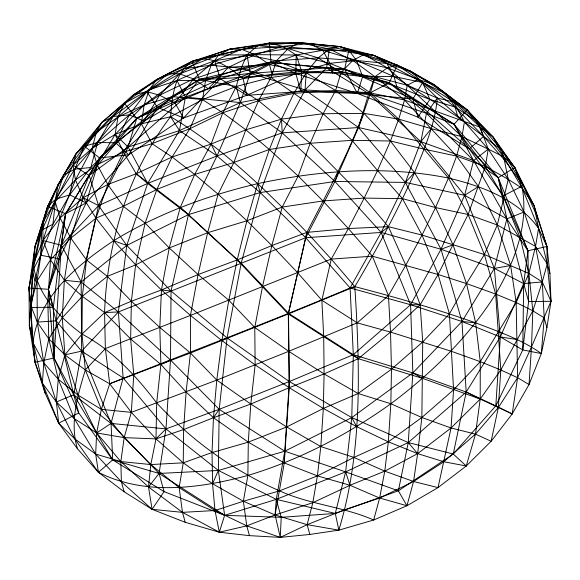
<?xml version="1.0" encoding="UTF-8"?>
<svg xmlns="http://www.w3.org/2000/svg" width="580" height="580" viewBox="0 0 580 580"><rect width="100%" height="100%" fill="white"/><g stroke="black" fill="none" stroke-linecap="round" stroke-linejoin="round"><path stroke-width="0.87" d="M536.826 215.63L534.086 205.69L523.276 185.564L501.765 150.082L493.029 136.96L480.131 127.172L453.77 102L433.978 84.615L418.426 79.424L387.28 67.853L352.807 60.422L318.137 57.898L276.406 60.82L241.12 68.237L205.516 80.576L172.623 96.621L141.397 123.859L123.475 152.127L107.807 184.505L96.004 218.167L86.485 259.942L82.331 296.322L82.012 334.102L85.325 369.946L101.362 409.357L124.156 437.639L150.815 464.565L179.155 487.62L214.999 510.516L246.754 525.857L280.292 537.385L307.117 524.661L344.926 509.682L379.625 498.024L413.554 481.494L443.83 461.745L475.498 434.123L498.329 407.559L517.585 377.696L531.497 346.956L551 301.281L547.23 263.791L546.933 246.486L536.826 215.63L523.276 185.564L514.786 167.518L501.765 150.082L467.125 109.83L433.978 84.615L397.119 65.105L339.735 46.567L299.519 42.615L257.752 45.537L229.985 49.09L202.536 58.696L167.939 73.674L133.53 94.765L96.331 132.175L76.016 153.845L73.051 165.162L75.458 179.916L83.172 197.729L96.004 218.167L113.629 240.729L135.633 264.857L161.45 289.964L190.465 315.418L221.951 340.605L255.142 364.9L289.21 387.708L323.321 408.458L356.642 426.648L388.339 441.829L417.643 453.625L443.83 461.745L466.248 465.994L475.498 434.123L480.211 399.054L480.262 361.659L475.651 322.85L466.494 283.591L453.016 244.84L435.544 207.56L414.519 172.659L390.441 141.005L363.928 113.368L335.61 90.444L306.196 72.783L276.406 60.82L246.978 54.861L218.631 55.042L192.067 61.371L156.578 79.634L133.53 94.765L101.826 122.416L76.016 153.845L58.094 184.672L47.589 206.458L34.974 246.507L29 288.057L29.341 325.387L35.039 362.29L45.139 393.138L58.689 423.212L77.466 448.76L98.419 472.33L124.113 491.767L152.069 509.32L185.216 522.297L219.32 532.215L249.451 535.652L280.292 537.385L309.814 534.455L338.836 530.149L373.687 520.006L406.957 505.738L438.009 487.613L466.248 465.994L491.137 441.278L512.198 413.946L529.033 384.518L541.307 353.561L546.911 327.664L551 301.281L549.927 273.586L546.933 246.486L534.086 205.69L514.786 167.518L493.029 136.96L467.125 109.83L433.978 84.615L411.111 71.449L397.119 65.105L373.781 55.368L339.735 46.567L299.519 42.615L269.403 43.094L229.985 49.09L192.067 61.371L156.578 79.634L124.41 103.428L101.826 122.416L63.604 175.022L47.589 206.458L34.974 246.507L32.357 271.317L30.965 307.487L29.341 325.387L42.398 383.199L45.139 393.138M457.852 117L455.119 107.068L429.896 99.456L422.646 82.563L394.016 76.531L362.645 76.56L332.514 73.116L301.673 71.391L272.15 74.32L243.129 78.619L208.278 88.769L193.589 78.953L179.626 73.834L167.939 73.674L146.834 91.662L113.187 116.45L101.826 122.416L96.331 132.175L92.177 148.321L97.157 164.669L107.807 184.505L123.315 206.299L145.152 223.082L169.237 247.95L198.092 274.558L228.81 300.223L254.772 327.512L288.724 351.32L324.089 373.919L358.114 393.53L390.84 403.731L421.856 417.498L451.051 427.982L475.498 434.123L491.137 441.278L498.329 407.559L500.794 369.975L495.661 294.06L484.394 254.518L468.111 214.506L448.441 178.053L398.692 119.118L370.243 92.894L341.047 72.543L318.137 57.898L288.151 48.582L257.752 45.537L246.978 54.861L250.234 73.348L305.065 89.936L368.728 93.605L389.26 82.831L426.459 113.325L473.606 160.609L498.213 177.661L506.855 218.841L523.667 283.591L500.337 336.937L466.197 392.044L408.262 442.569L345.615 471.888L276.269 499.365L224.634 515.337L159.065 473.454L112.687 459.897L73.747 394.784L81.635 351.132L81.156 282.039L98.564 205.624L128.137 147.052L136.742 118.32L185.411 97.099L250.234 73.348L271.005 62.451L295.807 73.486L357.338 93.438L417.897 117.153L469.285 148.879L483.546 136.438L477.115 121.387L455.119 107.068L422.646 82.563L411.111 71.449L348.856 50.395L322.828 50.279L282.714 46.414L269.403 43.094L202.536 58.696L179.626 73.834L146.834 91.662L133.53 94.765L84.267 146.232L76.016 153.845L58.094 184.672L55.144 201.579L43.036 240.526L50.503 259.796L64.365 280.256L82.331 296.322L104.567 312.555L130.638 338.966L160.87 364.472L186.093 391.993L213.454 417.723L248.298 442.17L284.265 462.956L317.398 475.875L349.986 485.286L379.625 498.024L406.957 505.738L413.554 481.494L417.643 453.625L421.856 417.498L422.718 341.946L420.159 304.754L405.761 265.212L388.382 226.686L364.16 198.077L310.22 143.253L258.557 100.71L236.292 86.449L205.516 80.576L176.965 80.519L149.234 89.777L124.41 103.428L117.987 117.029L92.177 148.321L73.051 165.162L58.094 184.672L42.775 222.655L33.379 263.878L29 288.057L30.653 305.102L32.987 342.686L35.039 362.29L42.398 383.199L58.689 423.212L74.733 438.828L95.671 454.067L121.379 481.842L152.069 509.32L182.475 512.358L214.999 510.516L243.368 501.236L279.56 490.868L317.398 475.875L353.916 457.432L388.339 441.829L421.856 417.498L453.56 389.847L480.262 361.659L516.171 302.513L528.895 273.405L535.543 246.406L538.573 228.302L534.086 205.69L522.304 188.333L503.679 156.803L493.029 136.96L477.115 121.387L446.477 94.04L411.111 71.449L373.781 55.368L348.856 50.395L309.357 43.529L269.403 43.094L218.631 55.042L156.578 79.634L149.234 89.777L117.987 117.029L96.331 132.175L73.051 165.162L55.144 201.579L42.775 222.655L43.036 240.526L37.033 281.046L30.653 305.102L29.341 325.387L32.038 335.182L35.039 362.29L53.998 357.998L61.4 245.26L65.62 213.715L99.579 157.948L136.742 118.32L199.389 79.366L271.005 62.451L344.571 69.208L389.26 82.831L454.082 124.243L498.213 177.661L527.967 250.77L528.612 301.549L522.768 349.921L495.813 405.833L453.263 454.024L398.366 490.818L335.291 513.43L281.213 517.324L224.634 515.337L164.067 491.615L112.687 459.897L78.749 412.946L53.998 357.998L48.408 289.26L65.62 213.715L99.579 157.948L157.513 107.423L199.389 79.366L250.234 73.348L326.562 68.005L344.571 69.208L412.895 98.991L454.082 124.243L469.285 148.879L503.215 195.823L527.967 250.77L523.667 283.591L522.768 349.921L541.307 353.561L544.214 317.869L542.278 281.923L535.543 246.406L524.124 212.005L508.247 179.358L488.222 149.111L464.421 121.829L437.298 98.034L418.426 79.424L397.119 65.105L387.28 67.853L374.941 76.741L368.728 93.605L358.52 127.52L334.928 181.482L305.704 237.72L288.289 313.983L289.21 387.708L286.68 426.96L284.265 462.956L275.087 514.96L280.292 537.385L281.213 517.324L276.269 499.365L284.765 451.211L289.34 381.531L288.492 313.272L241.186 263.233L188.457 214.614L180.257 207.437L136.198 173.746L123.475 152.127L115.108 134.466L117.987 117.029L144.13 104.9L172.623 96.621L202.572 99.615L236.292 86.449L271.048 77.444L306.196 72.783L341.047 72.543L374.941 76.741L407.233 85.296L437.298 98.034L453.77 102L467.125 109.83L480.131 127.172L503.679 156.803L514.786 167.518L522.304 188.333L538.573 228.302L546.933 246.486L527.967 250.77L506.855 218.841L473.606 160.609L454.082 124.243L426.459 113.325L368.728 93.605L326.562 68.005L271.005 62.451L220.342 78.771L157.513 107.423L136.742 118.32L89.197 175.479L61.4 245.26L48.408 289.26L73.747 394.784L78.749 412.946L58.689 423.212L56.369 402.012L58.246 379.211L64.88 354.873L62.285 317.702L64.365 280.256L70.847 238.112L83.172 197.729L97.157 164.669L115.108 134.466L144.13 104.9L176.965 80.519L211.156 65.243L246.978 54.861L288.151 48.582L329.411 49.09L364.008 54.542L373.781 55.368L386.933 63.51L422.646 82.563L446.477 94.04L455.119 107.068L483.546 136.438L504.498 160.015L523.276 185.564L503.215 195.823L498.213 177.661L469.285 148.879L412.895 98.991L389.26 82.831L326.562 68.005L305.065 89.936L282.199 132.863L260.188 192.575L241.186 263.233L227.063 337.923L219.204 409.328L218.363 470.46L224.634 515.337L219.32 532.215L182.475 512.358L148.516 486.975L120.843 461.571L96.657 432.941L78.01 395.089L64.88 354.873L48.771 338.836L37.287 322.139L30.653 305.102L34.974 246.507L55.622 199.281L63.604 175.022L74.806 169.143L97.614 142.513L129.289 114.891L159.58 95.207L193.589 78.953L228.31 67.403L254.975 54.629L282.714 46.414L309.357 43.529L322.828 50.279L356.562 60.472L394.016 76.531L457.852 117L501.765 150.082L504.498 160.015M338.836 530.149L335.291 513.43L345.615 471.888L351.777 417.593L353.314 354.685L350.102 287.941L381.169 232.442L405.362 182.417L420.855 141.672L426.459 113.325L437.298 98.034C435.159 124.221 424.35 148.625 414.519 172.659C397.097 211.888 376.594 249.654 354.829 286.629C359.941 367.735 362.739 451.537 338.836 530.149L307.117 524.661L275.087 514.96L243.368 501.236L212.548 483.749L183.237 462.825L155.984 438.872L131.312 412.351L109.693 383.764L85.325 369.946L64.88 354.873L82.012 334.102L104.567 312.555L131.377 301.23L161.45 289.964L198.092 274.558L237.206 259.942L271.846 245.565L306.885 232.392L348.377 228.549L388.382 226.686L422.037 235.052L484.394 254.518L528.895 273.405L542.278 281.923L551 301.281L528.612 301.549L523.667 283.591L494.37 268.402L441.01 249.248L381.169 232.442L305.704 237.72L118.378 311.953L104.567 312.555L105.357 348.587L109.693 383.764L101.362 409.357L96.657 432.941L95.671 454.067L98.419 472.33C144.862 495.878 199.491 488.498 247.877 475.455C299.244 459.969 347.333 434.986 390.84 403.731C431.542 373.31 468.466 337.226 495.661 294.06C514.242 262.385 528.772 225.635 522.304 188.333L508.247 179.358L485.351 166.424L456.569 156.093L424.154 149.176L390.441 141.005L351.995 140.331L310.22 143.253L269.345 149.481L233.863 162.494L194.692 174.421L156.854 189.413L123.315 206.299L96.004 218.167L70.847 238.112L50.503 259.796L37.033 281.046L37.287 322.139L43.783 362.797L56.369 402.012L74.733 438.828L98.419 472.33L112.687 459.897L111.055 423.422L123.119 377.885L118.378 311.953L126.766 245.442L147.661 183.418L179.466 130.609L185.411 97.099L199.389 79.366L220.342 78.771L295.807 73.486L344.571 69.208L357.338 93.438L412.895 98.991L422.646 82.563M246.978 54.861L241.12 68.237L236.292 86.449L222.807 112.766L211.091 144.065L194.692 174.421L180.257 207.437L169.237 247.95L161.45 289.964L159.819 327.454L160.87 364.472L156.687 402.955L155.984 438.872L150.815 464.565L148.516 486.975L152.069 509.32L164.067 491.615L159.065 473.454L165.981 428.91L170.506 360.02L171.049 291.029L188.457 214.614L217.014 155.94L240.338 102.587L250.234 73.348M412.895 98.991L417.897 117.153L429.896 99.456L396.749 86.471L362.645 76.56L329.817 63.322L296.192 55.02L282.714 46.414L241.541 49.293L229.985 49.09L218.631 55.042L211.156 65.243L205.516 80.576L202.572 99.615L170.549 116.703L141.397 123.859L115.108 134.466L92.177 148.321L75.458 179.916L60.037 217.979L50.503 259.796L47.836 301.158L48.771 338.836L43.783 362.797L42.398 383.199L56.369 402.012L74.298 418.651L96.657 432.941L124.156 437.639L155.984 438.872L183.621 429.577L213.454 417.723L250.799 404.035L289.21 387.708L289.34 381.531L227.063 337.923L171.049 291.029L126.766 245.442L98.564 205.624L89.197 175.479L73.051 165.162M309.814 534.455L307.117 524.661L312.823 502.7L317.398 475.875L320.82 446.557L323.321 408.458L324.089 373.919L323.72 336.762L321.856 300.266L331.245 259.071L348.377 228.549L364.16 198.077L377.544 170.506L390.441 141.005L398.692 119.118L404.572 100.05L407.233 85.296L418.426 79.424L453.77 102L464.421 121.829L461.955 136.706L456.569 156.093L448.441 178.053L435.544 207.56L422.037 235.052L405.761 265.212L388.426 295.604L357.2 322.842L288.724 351.32L216.789 380.096L131.312 412.351L101.362 409.357L78.01 395.089L58.246 379.211L43.783 362.797L32.987 342.686C38.258 296.568 77.524 264.799 113.629 240.729C157.992 213.6 207.241 195.525 257.723 183.628C320.196 170.172 385.424 165.409 448.441 178.053C482.147 186.122 517.44 199.23 538.573 228.302L547.23 263.791L542.278 281.923L532.824 310.822L500.794 369.975L480.211 399.054L451.051 427.982L417.643 453.625L384.772 471.163L349.986 485.286L312.823 502.7L275.087 514.96L246.754 525.857L219.32 532.215L214.999 510.516L212.548 483.749L212.033 452.56L213.454 417.723L216.789 380.096L221.951 340.605L228.81 300.223L237.206 259.942L246.92 220.755L257.723 183.628L269.345 149.481L281.496 119.139L293.879 93.358L306.196 72.783L318.137 57.898L329.411 49.09L339.735 46.567L348.856 50.395L356.562 60.472L362.645 76.56L357.338 93.438L300.752 91.444L295.807 73.486L296.192 55.02L322.828 50.279L329.817 63.322L332.514 73.116M284.265 462.956L284.765 451.211L219.204 409.328L170.506 360.02L118.378 311.953L81.156 282.039L61.4 245.26L43.036 240.526L33.379 263.878C36.576 293.871 58.899 316.897 82.012 334.102C112.411 350.182 136.119 375.862 156.687 402.955C191.233 440.147 232.95 470.612 279.56 490.868C309.785 504.629 343.367 506.63 373.687 520.006L379.625 498.024L384.772 471.163L388.339 441.829L390.84 403.731L391.471 369.199L390.521 332.086L388.426 295.604L372.382 256.193L348.377 228.549L322.988 200.956L298.171 176.059L269.345 149.481L245.833 129.811L222.807 112.766L202.572 99.615L189.856 128.702L172.1 156.992L156.854 189.413L145.152 223.082L135.633 264.857L131.377 301.23L130.638 338.966L133.777 374.789L131.312 412.351L124.156 437.639L120.843 461.571L121.379 481.842L124.113 491.767M32.038 335.182L30.965 307.487L35.054 281.111L40.658 255.214L41.738 230.13L47.589 206.458L55.622 199.281L74.806 169.143L84.267 146.232L97.614 142.513L115.717 142.781L143.956 121.155L175.008 103.037L208.278 88.769L228.31 67.403L269.454 64.525L296.192 55.02L301.673 71.391L300.752 91.444L246.674 95.345L183.599 117.95L128.702 154.751L86.152 202.942L59.203 258.854L48.408 289.26L53.353 307.226L53.998 357.998L73.747 394.784L111.055 423.422L159.065 473.454L218.363 470.46L284.765 451.211L351.777 417.593L412.837 372.889L461.97 321.487L494.37 268.402L506.855 218.841L524.124 212.005M466.248 465.994L453.263 454.024L466.197 392.044L461.97 321.487L441.01 249.248L405.362 182.417L358.52 127.52L305.065 89.936L306.196 72.783M406.957 505.738L398.366 490.818L408.262 442.569L412.837 372.889L410.589 304.725L381.169 232.442L334.928 181.482L282.199 132.863L240.338 102.587L185.411 97.099L128.137 147.052L89.197 175.479M185.216 522.297L182.475 512.358L179.155 487.62L183.237 462.825L183.621 429.577L186.093 391.993L190.45 353.002L190.465 315.418L198.092 274.558L207.625 232.739L218.094 194.177L233.863 162.494L245.833 129.811L258.557 100.71L271.048 77.444L276.406 60.82L288.151 48.582L299.519 42.615L329.411 49.09L352.807 60.422L374.941 76.741L404.572 100.05L456.569 156.093L478.5 186.564L497.307 224.989L510.639 265.524L516.171 302.513L517.585 377.696L512.198 413.946L495.813 405.833L500.337 336.937L494.37 268.402L464.609 195.293L420.855 141.672L368.728 93.605M275.087 514.96L276.269 499.365L218.363 470.46L165.981 428.91L123.119 377.885L81.635 351.132L56.079 320.827L37.287 322.139M104.567 312.555C107.075 242.788 127.97 172.666 170.549 116.703C172.238 97.106 174.101 73.334 192.067 61.371C210.823 53.556 229.231 67.287 243.129 78.619L246.674 95.345L295.807 73.486M146.834 91.662L157.513 107.423L128.702 154.751L99.579 157.948L86.152 202.942L65.62 213.715L59.203 258.854L53.353 307.226L30.965 307.487L29 288.057L41.738 230.13L52.939 224.25L69.767 194.829L90.828 167.497L115.717 142.781L129.289 114.891L146.834 91.662L159.58 95.207L175.008 103.037L183.599 117.95L220.342 78.771L214.694 60.719L241.541 49.293L254.975 54.629L269.454 64.525L301.673 71.391L329.817 63.322L356.562 60.472L386.933 63.51L394.016 76.531L396.749 86.471M326.562 68.005L329.411 49.09M249.451 535.652L246.754 525.857L243.368 501.236L247.877 475.455L248.298 442.17L250.799 404.035L255.142 364.9L254.772 327.512L262.457 286.781L271.846 245.565L282.221 207.082L298.171 176.059L310.22 143.253L323.14 113.724L335.61 90.444L341.047 72.543L352.807 60.422L364.008 54.542L387.28 67.853L407.233 85.296L461.955 136.706L485.351 166.424L503.933 197.969L520.202 237.945L528.895 273.405L532.824 310.822L531.497 346.956L529.033 384.518L517.585 377.696L500.794 369.975L480.262 361.659L451.088 351.19L390.521 332.086L357.2 322.842L321.856 300.266L297.671 272.774L271.846 245.565L246.92 220.755L218.094 194.177L194.692 174.421L172.1 156.992L152.047 143.688L141.397 123.859L144.13 104.9L149.234 89.777L183.49 68.686L211.156 65.243L241.12 68.237L271.048 77.444L323.14 113.724L351.995 140.331L377.544 170.506L402.513 198.657L422.037 235.052L438.088 274.492L449.42 313.896L453.56 389.847L451.051 427.982L438.009 487.613L413.554 481.494L384.772 471.163L353.916 457.432L320.82 446.557L286.68 426.96L250.799 404.035L216.789 380.096L190.45 353.002L159.819 327.454L131.377 301.23L107.343 276.377L86.485 259.942L70.847 238.112L60.037 217.979L55.144 201.579L75.458 179.916L97.157 164.669L123.475 152.127L152.047 143.688L189.856 128.702L222.807 112.766L258.557 100.71L293.879 93.358L335.61 90.444L370.243 92.894L404.572 100.05L480.131 127.172L488.222 149.111L485.351 166.424L468.111 214.506L438.088 274.492L420.159 304.754L390.521 332.086L358.295 358.708L324.089 373.919L289.21 387.708M35.054 281.111L32.357 271.317L40.658 255.214L52.939 224.25L55.622 199.281L69.767 194.829L74.806 169.143L90.828 167.497L97.614 142.513L113.187 116.45L129.289 114.891L143.956 121.155L159.58 95.207L179.626 73.834L214.694 60.719L254.975 54.629L296.192 55.02M522.768 349.921L500.337 336.937L461.97 321.487L410.589 304.725L350.102 287.941L305.704 237.72L306.885 232.392C332.746 182.047 360.63 131.87 374.941 76.741M541.307 353.561C521.543 339.358 498.155 331.543 475.651 322.85C435.993 308.821 395.524 297.228 354.829 286.629L350.102 287.941C270.642 321.567 189.856 351.958 109.693 383.764L190.45 353.002L288.289 313.983L306.885 232.392C265.488 189.5 222.053 147.363 170.549 116.703L179.466 130.609L217.014 155.94L260.188 192.575L305.704 237.72M344.571 69.208L348.856 50.395M155.984 438.872L165.981 428.91L219.204 409.328L289.34 381.531L353.314 354.685L410.589 304.725L441.01 249.248L464.609 195.293L473.606 160.609L488.222 149.111L503.679 156.803L508.247 179.358L497.307 224.989L484.394 254.518L466.494 283.591L449.42 313.896L422.718 341.946L391.471 369.199L358.114 393.53L323.321 408.458L286.68 426.96L248.298 442.17L212.033 452.56L183.237 462.825L150.815 464.565L120.843 461.571L95.671 454.067L74.298 418.651L58.246 379.211L48.771 338.836L62.285 317.702L82.331 296.322L107.343 276.377L135.633 264.857L169.237 247.95L207.625 232.739L246.92 220.755L282.221 207.082L322.988 200.956L364.16 198.077L402.513 198.657L435.544 207.56L468.111 214.506L497.307 224.989L535.543 246.406L547.23 263.791L549.927 273.586M56.079 320.827L81.156 282.039L126.766 245.442L188.457 214.614L260.188 192.575L334.928 181.482L338.445 171.651M61.4 245.26L98.564 205.624L147.661 183.418L217.014 155.94L282.199 132.863L358.52 127.52L363.928 113.368L398.692 119.118L431.245 128.659L461.955 136.706L488.222 149.111M212.548 483.749L218.363 470.46M389.26 82.831L397.119 65.105M213.454 417.723L219.204 409.328M43.036 240.526L60.037 217.979L83.172 197.729L107.807 184.505L136.198 173.746L172.1 156.992L211.091 144.065L245.833 129.811L281.496 119.139L323.14 113.724L363.928 113.368M175.008 103.037L193.589 78.953L214.694 60.719M148.516 486.975L159.065 473.454M358.52 127.52L420.855 141.672L431.245 128.659M454.082 124.243L467.125 109.83M64.88 354.873L81.635 351.132L118.378 311.953M334.928 181.482L405.362 182.417L414.519 172.659M381.169 232.442L388.382 226.686M96.657 432.941L111.055 423.422L165.981 428.91M405.362 182.417L464.609 195.293L478.5 186.564M498.213 177.661L514.786 167.518M243.129 78.619L269.454 64.525L272.15 74.32M221.951 340.605L227.063 337.923M305.065 89.936L240.338 102.587L179.466 130.609L128.137 147.052L115.108 134.466M160.87 364.472L170.506 360.02M56.369 402.012L73.747 394.784M180.257 207.437L237.206 259.942L288.289 313.983L354.829 286.629L331.245 259.071L306.885 232.392M441.01 249.248L453.016 244.84M494.37 268.402L510.639 265.524M523.667 283.591L542.278 281.923M410.589 304.725L420.159 304.754M29 288.057L48.408 289.26M461.97 321.487L475.651 322.85M64.365 280.256L81.156 282.039M161.45 289.964L171.049 291.029M500.337 336.937L517.085 339.546M40.658 255.214L59.203 258.854M276.269 499.365L335.291 513.43M289.34 381.531L351.777 417.593L408.262 442.569L453.263 454.024M512.198 413.946L480.211 399.054L422.588 378.37L358.295 358.708L288.289 313.983M288.492 313.272L353.314 354.685L412.837 372.889L466.197 392.044L495.813 405.833M284.765 451.211L345.615 471.888L398.366 490.818M420.855 141.672L473.606 160.609M113.629 240.729L126.766 245.442M157.513 107.423L183.599 117.95M47.589 206.458L65.62 213.715M69.767 194.829L86.152 202.942M466.197 392.044L480.211 399.054M83.172 197.729L98.564 205.624M464.609 195.293L506.855 218.841M412.837 372.889L422.588 378.37M220.342 78.771L246.674 95.345M136.198 173.746L147.661 183.418L188.457 214.614M84.267 146.232L99.579 157.948M353.314 354.685L358.295 358.708M237.206 259.942L241.186 263.233M115.717 142.781L128.702 154.751M408.262 442.569L417.643 453.625M124.41 103.428L136.742 118.32M351.777 417.593L356.642 426.648M128.137 147.052L147.661 183.418M176.965 80.519L185.411 97.099M211.091 144.065L217.014 155.94M192.067 61.371L199.389 79.366M81.635 351.132L111.055 423.422M345.615 471.888L349.986 485.286M546.911 327.664L544.214 317.869L532.824 310.822L516.171 302.513L495.661 294.06L466.494 283.591L438.088 274.492L372.382 256.193L331.245 259.071L190.465 315.418L105.357 348.587L85.325 369.946C77.727 395.089 69.397 422.74 77.466 448.76M257.723 183.628L260.188 192.575M236.292 86.449L240.338 102.587M269.403 43.094L271.005 62.451M281.496 119.139L282.199 132.863"/></g></svg>
